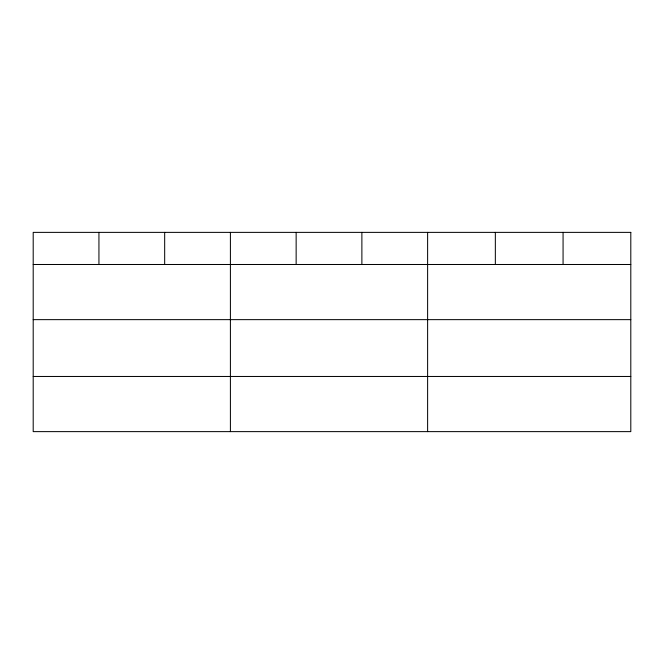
<?xml version="1.0" encoding="UTF-8"?>
<svg xmlns="http://www.w3.org/2000/svg" width="664" height="664" viewBox="0 0 664 664"><rect width="100%" height="100%" fill="white"/><g stroke="black" fill="none" stroke-linecap="round" stroke-linejoin="round"><path stroke-width="1" d="M33.2 264.488L630.8 264.488M33.2 319.641L630.8 319.641M33.2 376.463L630.8 376.463M563.072 232.375L563.072 264.488M495.344 232.375L495.344 264.488M427.616 232.375L427.616 431.625M361.88 232.375L361.88 264.488M296.144 232.375L296.144 264.488M230.408 232.375L230.408 431.625M164.672 232.375L164.672 264.488M98.936 232.375L98.936 264.488M630.8 232.375L33.2 232.375L33.2 431.625L630.8 431.625L630.8 232.375"/></g></svg>
